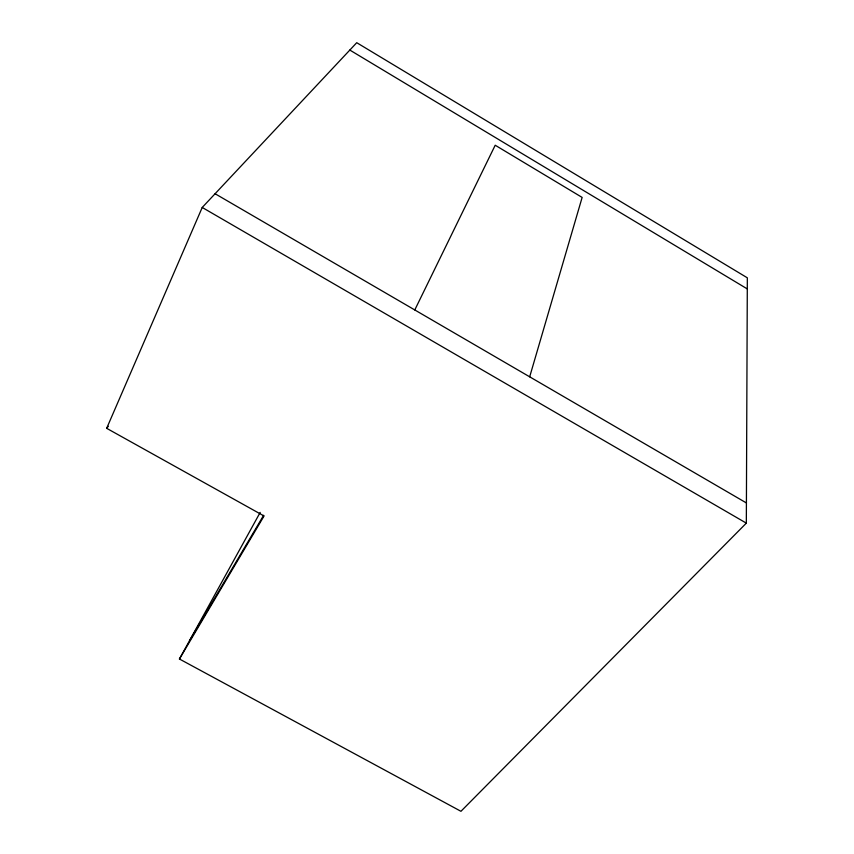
<?xml version="1.0" encoding="UTF-8"?>
<svg xmlns="http://www.w3.org/2000/svg" width="854" height="854" viewBox="0 0 854 854"><rect width="100%" height="100%" fill="white"/><g stroke="black" fill="none" stroke-linecap="round" stroke-linejoin="round"><path stroke-width="1.28" d="M746.332 523.139L747.335 277.817L356.737 42.7L202.227 207.458L106.665 428.313L264.057 515.987L179.425 659L460.946 811.3L746.332 523.139L202.227 207.458M529.683 376.817L582.14 197.423L495.203 145.233L414.788 309.949M179.425 659L260.192 512.389M189.492 640.724L263.63 515.314M106.665 428.313L108.287 426.285M215.101 193.741L746.417 502.953M349.83 50.066L747.293 288.919"/></g></svg>
